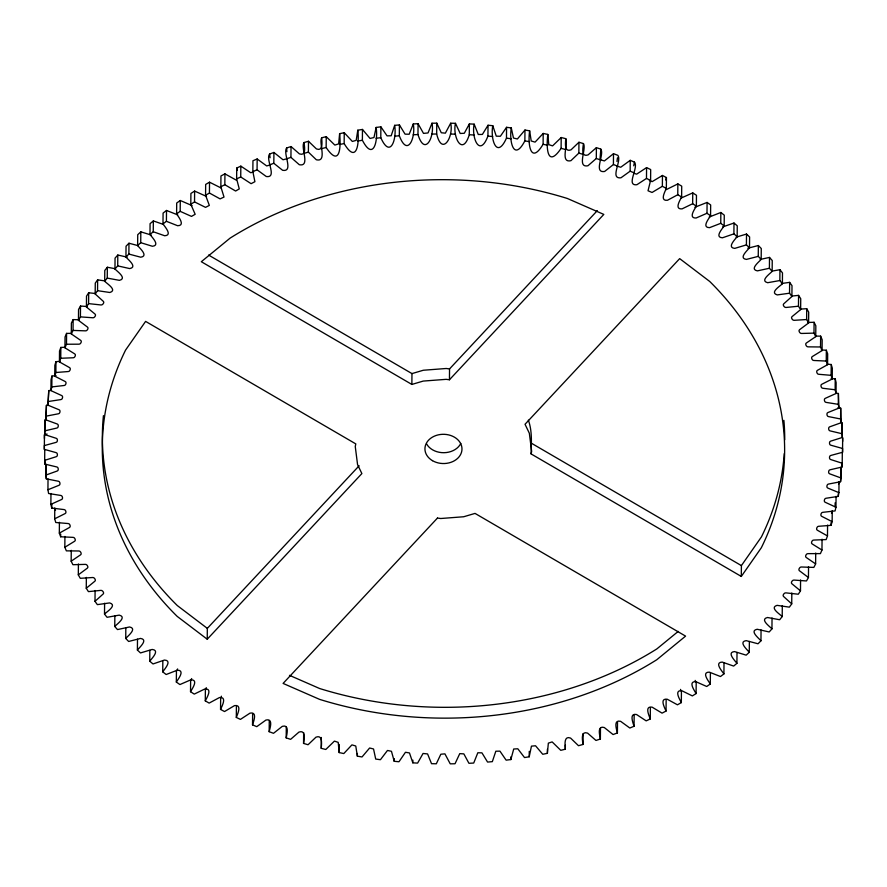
<?xml version="1.0" encoding="UTF-8"?>
<svg xmlns="http://www.w3.org/2000/svg" width="887" height="887" viewBox="0 0 887 887"><rect width="100%" height="100%" fill="white"/><g stroke="black" fill="none" stroke-linecap="round" stroke-linejoin="round"><path stroke-width="1.33" d="M583.103 733.593L583.014 744.437L578.512 745.723L570.585 738.084C563.578 735.312 565.097 745.324 565.329 749.216L560.761 750.335L552.157 741.909L548.354 743.14L547.379 753.34L542.755 754.283L535.537 745.767L531.457 746.144L529.206 756.788L524.527 757.565L517.82 748.783L513.717 749.016L510.845 759.56L506.122 760.159L499.946 751.145L495.833 751.222L492.329 761.645L487.573 762.077L481.94 752.841L477.827 752.764L473.713 763.053L468.935 763.297L463.846 753.872L459.754 753.651L455.02 763.762L450.23 763.84L444.919 753.861L440.839 754.216L436.315 763.785L431.525 763.685L427.578 753.928L423.055 753.473L417.611 763.108L412.832 762.831L409.472 752.941L405.459 752.265L398.973 761.756L394.216 761.29L391.455 751.289L387.475 750.457L380.434 759.704L375.711 759.061L373.538 748.972L369.613 747.996L362.029 756.966L357.35 756.156L355.776 746L351.917 744.88L343.801 753.562L339.178 752.575L338.213 742.375L334.421 741.111L325.795 749.482L321.238 748.329C321.471 744.437 323.001 734.436 315.994 737.152L308.055 744.736L303.554 743.417C304.041 739.558 306.137 729.613 298.986 732.063L290.603 739.348L286.191 737.862C286.922 734.048 289.594 724.18 282.299 726.353L273.495 733.316L269.171 731.675C270.125 727.917 273.384 718.148 265.967 720.033L256.753 726.664L252.529 724.856C253.704 721.186 257.563 711.529 250.023 713.126L240.421 719.39L236.319 717.439C237.683 713.869 242.162 704.345 234.501 705.62L224.544 711.54L220.553 709.434C222.094 705.963 227.205 696.605 219.444 697.559L209.144 703.103L205.285 700.852C206.981 697.492 212.725 688.323 204.875 688.955L194.253 694.1L190.528 691.716C192.368 688.478 198.743 679.531 190.827 679.819L179.917 684.564L176.336 682.048C178.298 678.921 185.316 670.239 177.345 670.173L166.157 674.519L162.731 671.858C164.794 668.865 172.444 660.471 164.439 660.05L153.007 663.964L149.748 661.192C151.888 658.32 160.17 650.238 152.154 649.45L140.49 652.943L137.396 650.049C139.614 647.299 148.506 639.582 140.501 638.418L128.648 641.478L125.732 638.474C128.005 635.824 137.496 628.506 129.524 626.965L117.494 629.582L114.756 626.477C117.084 623.938 127.14 617.042 119.235 615.123L107.061 617.297L104.511 614.081C106.872 611.653 117.472 605.211 109.655 602.916L97.359 604.635L94.998 601.331L103.225 593.946C104.544 592.915 102.304 589.988 100.808 590.376L88.423 591.629L86.261 588.247L94.92 581.173C96.295 580.22 94.233 577.171 92.714 577.515L80.273 578.313L78.311 574.854L87.381 568.112C88.811 567.236 86.926 564.077 85.396 564.376L72.911 564.709L71.16 561.194L80.617 554.785C82.103 553.998 80.407 550.738 78.854 550.982L66.37 550.86L64.829 547.268L74.663 541.225C76.182 540.516 74.685 537.167 73.122 537.367L60.66 536.779L59.329 533.142L69.508 527.466C71.06 526.845 69.785 523.408 68.199 523.552L55.781 522.498L54.672 518.828L65.183 513.54C66.758 512.996 65.705 509.493 64.108 509.582L51.768 508.074L50.869 504.359L61.68 499.459C63.287 498.993 62.456 495.434 60.848 495.467L48.608 493.505L47.931 489.757L59.03 485.278C60.649 484.89 60.039 481.286 58.431 481.253L46.312 478.847L45.869 475.077L57.211 471.008C58.841 470.709 58.475 467.072 56.857 466.972L44.893 464.112L44.672 460.342L56.247 456.694C57.877 456.461 57.755 452.813 56.136 452.647L44.35 449.354L44.35 445.573L56.136 442.358C57.766 442.203 57.888 438.555 56.258 438.322L44.683 434.586L45.004 419.972L44.683 434.586M44.45 438.511L44.45 434.73L47.066 434.02M583.014 744.437C582.526 740.578 580.442 730.622 587.593 733.117L595.964 740.457L600.377 739.004C599.656 735.201 596.995 725.311 604.291 727.528L613.083 734.558L617.407 732.939C616.454 729.192 613.205 719.39 620.634 721.331L629.837 728.027L634.05 726.253C632.897 722.583 629.027 712.893 636.578 714.534L646.168 720.876L650.282 718.947C648.929 715.377 644.439 705.819 652.111 707.15L662.068 713.137L666.048 711.052C664.529 707.593 659.407 698.191 667.179 699.2L677.468 704.81L681.338 702.582C679.653 699.233 673.898 690.019 681.759 690.696L692.37 695.918L696.095 693.556C694.277 690.319 687.88 681.327 695.807 681.659L706.717 686.494L710.299 683.988C708.369 680.872 701.329 672.135 709.301 672.124L720.488 676.537L723.914 673.909C721.885 670.916 714.201 662.467 722.218 662.079L733.649 666.082L736.92 663.332C734.802 660.449 726.497 652.333 734.525 651.579L746.178 655.16L749.271 652.289C747.087 649.517 738.161 641.756 746.178 640.636L758.03 643.774L760.957 640.791C758.707 638.141 749.193 630.757 757.176 629.26L769.195 631.965L771.945 628.872C769.65 626.322 759.56 619.37 767.488 617.496L779.651 619.747L782.212 616.565C779.873 614.114 769.24 607.617 777.079 605.355L789.363 607.151L791.725 603.881L783.509 596.43C782.19 595.399 784.441 592.472 785.937 592.871L798.311 594.223L800.484 590.853L791.836 583.713C790.461 582.759 792.534 579.721 794.042 580.076L806.483 580.963L808.445 577.526L799.387 570.707C797.956 569.831 799.852 566.682 801.382 566.993L813.856 567.414L815.619 563.91L806.161 557.435C804.686 556.637 806.383 553.377 807.935 553.643L820.42 553.61L821.961 550.04L812.137 543.919C810.618 543.21 812.115 539.861 813.678 540.072L826.152 539.573L827.482 535.948L817.304 530.193C815.752 529.572 817.038 526.135 818.612 526.29L831.041 525.337L832.15 521.667L821.65 516.301C820.076 515.746 821.129 512.242 822.726 512.342L835.077 510.923L835.964 507.22L825.165 502.253C823.568 501.776 824.4 498.217 825.997 498.261L838.248 496.387L838.925 492.651L827.837 488.083C826.218 487.695 826.817 484.091 828.436 484.069L840.554 481.741L841.009 477.982L829.667 473.824C828.037 473.514 828.403 469.888 830.021 469.8L841.996 467.028L842.218 463.247L830.642 459.521C829.012 459.278 829.134 455.63 830.764 455.474L842.55 452.27L842.55 448.489L830.775 445.185C829.145 445.019 829.023 441.371 830.653 441.149L842.24 437.502L842.107 422.888L842.24 437.502M842.65 441.427L842.65 437.646L842.55 452.27M44.35 449.354L44.45 434.73M44.672 460.342L44.76 449.498M44.893 464.112L44.915 461.406M45.891 419.861L46.446 405.259L45.891 419.861L57.245 424.008C58.864 424.33 58.509 427.955 56.879 428.044L44.915 430.816M45.869 475.077L45.958 464.234L46.312 478.847M46.346 416.103L58.464 413.774C60.083 413.752 60.682 410.149 59.074 409.761L47.987 405.193L48.752 390.613L51.468 390.191M47.931 489.757L48.031 478.925M47.987 405.193L48.752 390.613M48.652 401.456L60.904 399.582C62.511 399.627 63.343 396.057 61.746 395.591L50.936 390.624L51.036 379.78L51.923 376.077L56.047 375.6M50.869 504.359L50.969 493.516M50.936 390.624L51.834 386.909L51.923 376.077M51.768 508.074L51.801 504.004M51.834 386.909L64.186 385.49C65.771 385.601 66.835 382.097 65.261 381.543L54.75 376.177L54.85 365.333L55.959 361.663L60.105 361.342M54.75 376.177L55.87 372.507L55.959 361.663M54.672 518.828L54.772 507.985L55.504 510.435M55.87 372.507L68.288 371.542C69.873 371.708 71.148 368.271 69.596 367.639L59.429 361.896L59.518 351.052L60.848 347.427L64.596 347.283M59.429 361.896L60.759 358.27L60.848 347.427M59.329 533.142L59.418 522.299M60.66 536.779L60.682 534.063M60.759 358.27L73.222 357.771C74.785 357.982 76.282 354.634 74.763 353.924L64.939 347.804L65.039 336.96L66.58 333.39L71.581 333.379M64.939 347.804L66.492 344.234L66.58 333.39M64.829 547.268L64.917 536.435M66.492 344.234L78.976 344.189C80.517 344.455 82.225 341.196 80.739 340.408L71.293 333.933L71.381 323.09L73.144 319.586L79.375 319.797M71.293 333.933L73.044 330.43L73.144 319.586M71.16 561.194L71.259 550.35M73.044 330.43L85.529 330.851C87.059 331.161 88.944 328.002 87.514 327.126L78.455 320.318L78.555 309.474L80.517 306.037L87.425 306.525M78.455 320.318L80.418 316.881L80.517 306.037M78.311 574.854L78.411 564.021M80.418 316.881L92.858 317.768C94.377 318.123 96.45 315.085 95.075 314.12L86.427 306.98L86.516 296.147L88.689 292.777L95.563 293.53M86.427 306.98L88.589 303.62L88.689 292.777M86.261 588.247L86.361 577.415M88.589 303.62L100.974 304.962C102.471 305.372 104.71 302.445 103.391 301.414L95.175 293.963L95.275 283.119L97.637 279.849L104.466 280.846M95.175 293.963L97.548 290.681L97.637 279.849M94.998 601.331L95.097 590.498M97.548 290.681L109.833 292.488C117.661 290.226 107.028 283.729 104.699 281.279L104.788 270.435L107.349 267.253L115.465 268.75M104.699 281.279L107.249 278.097L107.349 267.253M104.511 614.081L104.599 603.249M107.249 278.097L119.423 280.347C127.34 278.463 117.25 271.522 114.966 268.972L115.055 258.128L117.805 255.035L127.151 257.141M114.966 268.972L117.705 265.878L117.805 255.035M114.756 626.477L114.855 615.633M117.705 265.878L129.724 268.584C137.707 267.076 128.194 259.703 125.943 257.053L126.043 246.209L128.97 243.226L138.184 245.666M125.943 257.053L128.87 254.07L128.97 243.226M125.732 638.474L125.821 627.63M128.87 254.07L140.723 257.208C148.739 256.088 139.824 248.316 137.629 245.555L137.729 234.711L140.822 231.84L151.189 235.022M137.629 245.555L140.734 242.683L140.822 231.84M137.396 650.049L137.496 639.217M140.734 242.683L152.387 246.264C160.414 245.511 152.109 237.383 149.992 234.512L150.08 223.668L153.351 220.918L163.507 224.466M149.992 234.512L153.251 231.751L153.351 220.918M149.748 661.192L149.836 650.348M153.251 231.751L164.683 235.754C172.699 235.377 165.026 226.928 162.986 223.934L163.086 213.091L166.512 210.463L177.699 214.876M162.986 223.934L166.412 221.306L166.512 210.463M162.731 671.858L162.831 661.026M166.412 221.306L177.6 225.719C185.583 225.697 178.542 216.971 176.602 213.845L176.701 203.012L180.283 200.506L192.058 205.584M176.602 213.845L180.183 211.35L180.283 200.506M176.336 682.048L176.435 671.204L177.622 668.931M180.183 211.35L191.492 216.395L195.173 214.288L190.805 204.276L190.905 193.444L194.63 191.082L206.538 196.448M190.805 204.276L194.53 201.914L194.63 191.082M190.528 691.716L190.627 680.872L191.681 678.555M194.53 201.914L205.529 207.37L209.332 205.407L205.573 195.251L205.662 184.418L209.532 182.19L221.107 187.989M205.573 195.251L209.432 193.033L209.532 182.19M205.285 700.852L205.374 690.008L206.283 687.658M207.236 639.217L361.874 473.569L357.561 464.6L355.255 446.505L355.798 443.899L145.601 321.393L125.566 350.099A341.185 269.227 0.5 0 0 177.2 616.398L207.236 639.217L207.325 628.373L359.135 465.764M209.432 193.033L220.087 198.888L224.012 197.069L220.852 186.78L220.952 175.948L224.932 173.863L236.164 180.083M253.582 171.901L250.755 172.743L240.832 166.124L236.718 168.053L236.629 178.886L239.268 188.909L235.609 191.038L224.843 184.707L224.932 173.863M220.553 709.434L220.652 698.59L221.417 696.206M270.535 164.838L266.688 165.947L257.163 158.973L252.95 160.747L252.85 171.59L254.902 181.691L251.11 183.687L240.732 176.968L240.832 166.124M236.319 717.439L236.408 706.595M286.922 158.784L283.008 159.76L273.917 152.442L269.593 154.061C265.18 159.361 277.764 178.254 266.277 176.513L257.075 169.816L257.163 158.973M252.529 724.856L252.629 714.024M842.018 433.721L830.044 430.871C828.425 430.772 828.07 427.135 829.689 426.835L841.042 422.766L840.599 418.997L828.48 416.58C826.861 416.557 826.263 412.954 827.881 412.566L838.969 408.075L838.304 404.339L826.052 402.376C824.455 402.399 823.624 398.84 825.22 398.374L836.031 393.484L835.144 389.77L822.792 388.262C821.207 388.351 820.142 384.847 821.728 384.304L832.228 379.015L831.119 375.334L818.701 374.281C817.127 374.436 815.84 370.999 817.393 370.367L827.582 364.701L826.252 361.064L813.778 360.477C812.215 360.676 810.729 357.317 812.248 356.607L822.083 350.565L820.53 346.983L808.046 346.85C806.505 347.105 804.808 343.846 806.283 343.058L815.741 336.65L813.989 333.124L801.515 333.457C799.985 333.756 798.089 330.607 799.531 329.731L808.589 322.979L806.638 319.531L794.198 320.318C792.679 320.673 790.605 317.624 791.991 316.67L800.639 309.585L798.477 306.215L786.104 307.467C784.596 307.856 782.356 304.928 783.676 303.897L791.903 296.502L789.541 293.209L777.256 294.916C769.428 292.621 780.028 286.191 782.401 283.751L779.85 280.547L767.676 282.709C759.771 280.802 769.827 273.906 772.145 271.367L769.406 268.262L757.387 270.868C749.415 269.338 758.895 262.009 761.179 259.37L758.252 256.365L746.399 259.414C738.394 258.261 747.286 250.544 749.504 247.783L746.41 244.89L734.746 248.382C726.741 247.595 735.013 239.523 737.164 236.652L733.904 233.869L722.462 237.794C714.456 237.372 722.107 228.979 724.169 225.974L720.754 223.324L709.556 227.66C701.595 227.604 708.613 218.912 710.565 215.796L706.994 213.268L696.073 218.025C688.157 218.313 694.532 209.365 696.373 206.128L692.647 203.733L682.036 208.888C674.187 209.509 679.93 200.351 681.626 196.992L677.768 194.741L667.467 200.274C659.706 201.238 664.806 191.88 666.348 188.41L662.367 186.303L652.056 192.468L648.031 190.772L650.592 180.405L650.681 169.561L646.579 167.61L646.479 178.442L636.888 184.718C625.435 186.17 638.995 167.61 634.471 162.144L630.247 160.336L630.158 171.18L620.944 177.799C609.325 179.196 622.109 160.813 617.829 155.325L613.505 153.684L613.416 164.527L604.612 171.479C593.104 173.331 604.624 154.427 600.809 149.138L596.397 147.652L596.297 158.496L587.926 165.769C576.55 168.064 586.784 148.706 583.446 143.583L578.945 142.264L571.006 149.848C563.999 152.564 565.529 142.563 565.762 138.671L561.205 137.518L552.579 145.889L548.787 144.625L547.822 134.425L543.199 133.438L535.083 142.12L531.224 141L529.65 130.844L524.971 130.034L517.387 139.004L513.462 138.028L511.289 127.939L506.566 127.296L500.379 136.265L496.276 136.166L492.784 125.71L488.027 125.244L482.384 134.436L478.27 134.48L474.168 124.169L469.389 123.892L464.289 133.272L460.198 133.471L455.474 123.315L450.685 123.215L445.363 133.15L441.282 132.762L436.77 123.16L431.98 123.238L428.022 132.961L423.498 133.383L418.065 123.703L413.287 123.947L409.173 134.236L405.06 134.159L399.427 124.923L394.671 125.355L391.167 135.778L387.054 135.855L380.878 126.841L376.155 127.44L373.97 137.518L370.045 138.461L362.473 129.435L357.794 130.212L356.208 140.357L352.35 141.454L344.245 132.717L339.621 133.66L338.646 143.86L334.842 145.091L326.239 136.665L321.671 137.784C321.903 141.676 323.422 151.688 316.415 148.916L308.488 141.277L303.986 142.563C304.474 146.422 306.558 156.378 299.407 153.883L291.036 146.543L286.623 147.996C282.587 153.263 294.118 172.233 282.62 170.304L273.817 163.286L273.917 152.442M269.171 731.675L269.271 720.832M303.986 142.563C300.427 147.663 310.683 167.089 299.307 164.716L290.936 157.376L291.036 146.543M286.191 737.862L286.29 727.018M321.671 137.784C318.588 142.763 327.525 162.554 316.326 159.76L308.388 152.12L308.488 141.277M303.554 743.417L303.653 732.573M339.621 133.66C341.051 147.22 339.943 167.92 326.15 147.508L326.239 136.665M321.238 748.329L321.327 737.485M357.794 130.212C359.49 143.672 356.641 164.516 344.156 143.561L344.245 132.717M339.178 752.575L339.244 744.448M376.155 127.44C378.139 140.8 373.527 161.733 362.384 140.279L362.473 129.435M357.35 756.156L357.372 753.451M394.671 125.355C396.932 138.616 390.568 159.582 380.789 137.685L380.878 126.841M413.287 123.947C415.848 137.119 407.732 158.074 399.327 135.766L399.427 124.923M394.216 761.29L394.238 758.585M411.867 384.437L201.316 261.72L230.11 238.115A341.185 269.227 0.5 0 1 567.358 198.477L603.814 214.41L449.443 379.769L446.15 379.337L423.232 381.077L411.867 384.437L411.967 373.593L208.589 255.068M431.98 123.238C434.83 136.332 424.973 157.199 417.977 134.536L418.065 123.703M412.832 762.831L412.865 760.126M450.685 123.215C453.856 136.254 442.247 156.966 436.67 134.004L436.77 123.16M449.443 379.769L449.543 368.925L597.317 210.629M469.389 123.892L469.29 134.724C462.282 157.354 452.315 136.343 455.474 123.315M488.027 125.244L487.928 136.088C479.523 158.352 471.296 137.274 474.168 124.169M506.566 127.296L506.477 138.139C496.687 159.993 490.212 138.904 492.784 125.71M524.971 130.034L524.871 140.878C513.728 162.266 509.005 141.233 511.289 127.939M510.845 759.56L510.868 756.855M543.199 133.438L543.099 144.282C530.614 165.17 527.643 144.237 529.65 130.844M531.113 453.933L531.646 451.339L529.339 433.244L525.037 424.263L679.675 258.627L709.7 281.445A341.185 269.227 0.5 0 1 761.334 547.745L741.299 576.439L531.113 453.933C531.38 442.657 532.289 430.916 528.364 420.161M529.206 756.788L529.251 751.367M561.205 137.518L561.105 148.362C547.301 168.696 546.082 147.929 547.822 134.425M547.379 753.34L547.412 749.271M578.945 142.264L578.856 153.107L570.918 160.68C559.708 163.396 568.622 143.672 565.762 138.671M565.329 749.216L565.363 745.158M600.377 739.004L600.477 728.172M617.407 732.939L617.507 722.107M634.05 726.253L634.15 715.41M650.282 718.947L650.371 708.114M662.367 186.303L662.456 175.46L666.447 177.566L666.348 188.41M666.048 711.052L666.148 700.22M677.768 194.741L677.856 183.897L666.281 189.618M681.626 196.992L681.715 186.148L677.856 183.897M681.338 702.582L681.427 691.749L680.517 689.387M692.647 203.733L692.747 192.9L680.839 198.178M696.373 206.128L696.472 195.284L692.747 192.9M696.095 693.556L696.195 682.724L695.142 680.396M706.994 213.268L707.083 202.436L694.865 207.259M710.565 215.796L710.664 204.952L707.083 202.436M710.299 683.988L710.398 673.155M720.754 223.324L720.843 212.481L709.256 217.027M724.169 225.974L724.269 215.142L720.843 212.481M723.914 673.909L724.014 663.066M733.904 233.869L733.992 223.036L722.561 226.95M737.164 236.652L737.252 225.808L733.992 223.036M736.92 663.332L737.008 652.488M741.299 576.439L741.399 565.607L761.434 536.901A341.185 269.227 0.5 0 0 784.241 453.645M746.41 244.89L746.51 234.057L736.143 237.162M749.504 247.783L749.604 236.951L746.51 234.057M749.271 652.289L749.371 641.445M758.252 256.365L758.352 245.522L747.808 248.238M761.179 259.37L761.268 248.526L758.352 245.522M760.957 640.791L761.057 629.947M769.406 268.262L769.506 257.418L760.148 259.447M772.145 271.367L772.244 260.523L769.506 257.418M771.945 628.872L772.034 618.028M779.85 280.547L779.939 269.703L771.823 271.156M782.401 283.751L782.489 272.919L779.939 269.703M782.212 616.565L782.301 605.721M789.541 293.209L789.641 282.365L781.447 283.507M791.903 296.502L792.002 285.669L789.641 282.365M791.725 603.881L791.825 593.037M798.477 306.215L798.577 295.371L791.692 296.07M800.639 309.585L800.739 298.753L798.577 295.371M800.484 590.853L800.573 580.02M806.638 319.531L806.726 308.687L801.205 309.042M808.589 322.979L808.689 312.146L806.726 308.687M808.445 577.526L808.545 566.682M813.989 333.124L814.089 322.291L807.846 322.458M815.741 336.65L815.84 325.806L814.089 322.291M815.619 563.91L815.707 553.067M820.53 346.983L820.63 336.14L815.641 336.095M822.083 350.565L822.171 339.732L820.63 336.14M821.961 550.04L822.061 539.196M826.252 361.064L826.34 350.221L821.362 349.988M827.582 364.701L827.671 353.858L826.34 350.221M827.482 535.948L827.571 525.104M831.119 375.334L831.219 364.502L827.072 364.147M831.041 525.337L831.064 522.62M832.228 379.015L832.328 368.172L831.219 364.502M832.15 521.667L832.25 510.823L831.507 513.274M835.144 389.77L835.232 378.926L831.119 378.427M835.111 506.865L835.144 502.796M836.031 393.484L836.131 382.641L835.232 378.926M835.964 507.22L836.064 496.376M838.304 404.339L838.392 393.495L835.676 393.063M838.969 408.075L838.392 393.495M838.248 496.387L838.27 493.682M838.925 492.651L839.013 481.807L838.57 484.302M840.599 418.997L840.688 408.153L837.993 407.621M841.042 422.766L840.688 408.153M840.554 481.741L841.109 467.139L841.009 477.982M841.996 467.028L842.029 462.959M842.218 463.247L842.317 452.414M583.446 143.583C582.959 147.442 580.863 157.387 588.014 154.937L596.397 147.652M600.033 158.973L600.809 149.138M616.975 161.445L617.485 157.775M633.739 165.791L634.471 162.144M665.671 179.95L666.447 177.566M678.222 631.4L656.89 648.885A341.185 269.227 0.5 0 1 319.642 688.523L289.472 675.329M613.505 153.684L604.402 160.935L600.122 159.693M630.247 160.336L620.723 167.244L616.864 166.102M646.579 167.61L636.644 174.151L633.817 173.287M662.456 175.46L652.156 181.635L649.373 180.671M220.852 186.78L224.843 184.707M236.629 178.886L240.732 176.968M252.85 171.59L257.075 169.816M269.493 164.893L273.817 163.286M286.523 158.828L290.936 157.376M411.967 373.593L423.321 370.245L446.239 368.493L449.543 368.925M303.897 153.407L308.388 152.12M321.582 148.628L326.15 147.508M339.521 144.503L344.156 143.561M357.705 141.055L362.384 140.279M376.066 138.283L380.789 137.685M394.582 136.188L399.327 135.766M413.198 134.791L417.977 134.536M431.88 134.07L436.67 134.004M450.596 134.059L455.386 134.159M469.29 134.724L474.068 135.012M487.928 136.088L492.684 136.554M506.477 138.139L511.2 138.771M524.871 140.878L529.561 141.676M543.099 144.282L547.734 145.268M561.105 148.362L565.673 149.515M578.856 153.107L583.347 154.427M596.297 158.496L600.71 159.982M613.416 164.527L617.729 166.168M630.158 171.18L634.371 172.976M646.479 178.442L650.592 180.405M531.202 443.101L741.399 565.607M207.325 628.373L177.3 605.555A341.185 269.227 0.5 0 1 103.435 415.637M236.718 168.053L237.35 170.459M269.593 154.061L270.091 157.731M286.623 147.996L286.911 151.677M460.808 443.445A18.527 14.624 0.5 0 1 443.932 452.703A18.527 14.624 0.5 0 1 426.58 443.899M783.886 420.36A341.185 269.227 0.5 0 1 784.729 439.797M437.457 518.075L283.097 683.422L319.553 699.355A341.185 269.227 0.5 0 0 656.801 659.717L685.584 636.123L475.033 513.407L463.679 516.755L440.761 518.507L437.457 518.075M432.479 460.663A18.527 14.624 0.5 0 0 461.872 450.585A18.527 14.624 0.5 0 0 436.005 435.506A18.527 14.624 0.5 0 0 432.479 460.663"/></g></svg>
